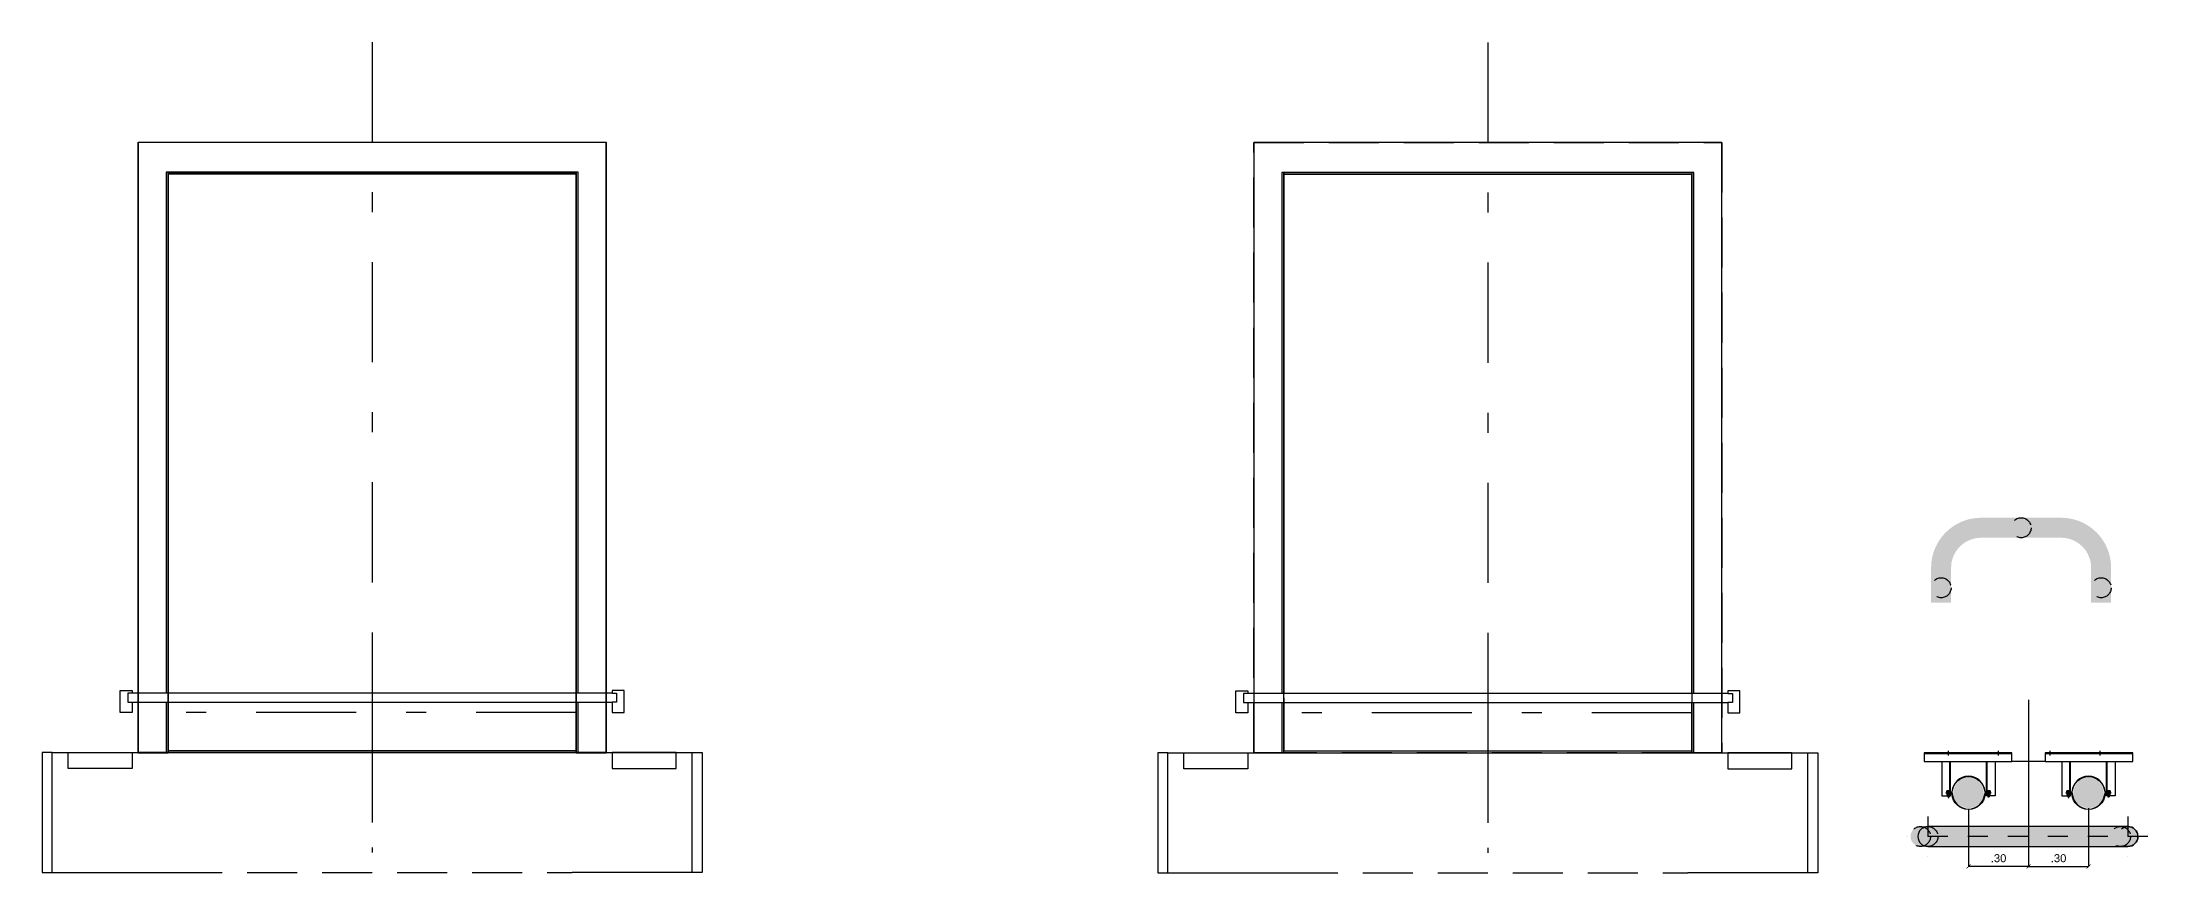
# Model space of a CAD drawing. Header units: millimetres. Extents: x 64 to 660, y 33 to 427.
# Drawn here: x 392.58 to 403.11, y 281.4 to 285.55 of the extents above; entities that cross this region are included whole.
import ezdxf

# ---------------------------------------------------------------- set-up
doc = ezdxf.new("R2010")
doc.units = ezdxf.units.MM
for name, pattern in [('CENTER2', [1.125, 0.75, -0.125, 0.125, -0.125]), ('CONTIN', [0]), ('CONTINUA', [0]), ('DASHDOT', [1, 0.5, -0.25, 0, -0.25]), ('HIDDEN', [0.375, 0.25, -0.125])]:
    doc.linetypes.add(name, pattern=pattern)
for name, color, linetype in [('-GNBA-IS-PLUV', 40, 'Continuous'), ('A-CARP-DEFENSAS', 37, 'Continuous'), ('A-EJES', 1, 'CENTER2'), ('A-ESTR-MET', 7, 'Continuous'), ('A-ESTR-MET-CORTE', 7, 'Continuous'), ('A-PISO-HT', 251, 'Continuous'), ('A-VARIOS', 7, 'CONTIN'), ('Equipamientos OCASA', 10, 'Continuous')]:
    doc.layers.add(name, color=color, linetype=linetype)
doc.layers.add('_Líneas medias_', color=250, linetype='Continuous', lineweight=30)
doc.layers.get('-GNBA-IS-PLUV').off()
doc.styles.add('ARIAL', font='arial.ttf')
doc.dimstyles.new('COTAPARC-100', dxfattribs={"dimscale": 0.2, "dimtxt": 0.2, "dimasz": 0.1, "dimexe": 0, "dimexo": 0, "dimgap": 0.1, "dimtad": 1, "dimzin": 4, "dimdsep": 46, "dimtxsty": 'ARIAL', "dimblk": 'ARCHTICK', "dimblk1": 'DOT', "dimblk2": 'ARCHTICK', "dimcen": 2.5, "dimclrd": 1, "dimclre": 252, "dimclrt": 256, "dimaunit": 1, "dimadec": 5, "dimazin": 0, "dimtfac": 1, "dimtmove": 2, "dimatfit": 3, "dimldrblk": 'DOT', "dimfxl": 0, "dimtolj": 1, "dimtzin": 0, "dimarcsym": 0})

# ---------------------------------------------------------------- blocks, each defined once
blk = doc.blocks.new('DOCK-T1-204x290-01-PL')
at = {"color": 253, "linetype": 'DASHDOT'}
for p, q in [((0, -1.02), (0, 1.02)), ((-3.35, 0), (0.5, 0))]:
    blk.add_line(p, q, dxfattribs=at)
at = {"color": 37, "linetype": 'ByBlock'}
blk.add_line((0.2, -1.02), (0.2, 1.02), dxfattribs=at)
at = {"color": 0, "linetype": 'ByBlock'}
blk.add_lwpolyline([(0.2, 1.17), (-2.85, 1.17), (-2.85, -1.17), (0.2, -1.17), (0.2, -1.02), (-2.7, -1.02), (-2.7, 1.02), (0.2, 1.02)], close=True, dxfattribs=at)
blk = doc.blocks.new('P-260-CON-ABRIGO-02-PL')
for p, q in [((0, 1.6), (0, -1.6)), ((0.6, 1.6), (0.6, 1)), ((-0.296828, -1.2), (-0.296828, 1.20002)), ((-0.251828, 1.20002), (-0.251828, -1.2)), ((0.6, -1.6), (0.6, -1))]:
    blk.add_line(p, q)
at = {"linetype": 'HIDDEN'}
blk.add_line((0.6, 1), (0.6, -1), dxfattribs=at)
at = {"linetype": 'DASHDOT', "ltscale": 0.5}
blk.add_line((-0.5, 0), (0.5, 0), dxfattribs=at)
for points in [[(0, 1.65), (0.6, 1.65), (0.6, 1.6), (0, 1.6)], [(0, 1.52), (0, 1.2), (0.08, 1.2), (0.08, 1.52)], [(-0.2, 1.26), (-0.31, 1.26), (-0.31, 1.2), (-0.296828, 1.2), (-0.296828, 1.222302), (-0.251828, 1.222302), (-0.251828, 1.2), (-0.2, 1.2)], [(-0.2, -1.26), (-0.31, -1.26), (-0.31, -1.2), (-0.296828, -1.2), (-0.296828, -1.222302), (-0.251828, -1.222302), (-0.251828, -1.2), (-0.2, -1.2)], [(0, -1.52), (0, -1.2), (0.08, -1.2), (0.08, -1.52)], [(0, -1.65), (0.6, -1.65), (0.6, -1.6), (0, -1.6)]]:
    blk.add_lwpolyline(points, close=True)
for points in [[(-0.296828, -1.03), (-2.9, -1.03), (-2.9, 1.03), (-0.296828, 1.03)], [(-0.296828, -1.02), (-2.89, -1.02), (-2.89, 1.02), (-0.296828, 1.02)], [(-0.251828, 1.03), (0, 1.03), (0, -1.03), (-0.251828, -1.03)], [(-0.251828, 1.02), (-0.01, 1.02), (-0.01, -1.02), (-0.251828, -1.02)]]:
    blk.add_lwpolyline(points)
blk = doc.blocks.new('*U95')
at = {"true_color": 0xf3e03b}
h = blk.add_hatch(color=53, dxfattribs=at)
h.dxf.hatch_style = 1
edge = h.paths.add_edge_path()
edge.add_line((1, 0.05), (0, 0.05))
edge.add_arc((0, 0), 0.05, 90, 270)
edge.add_line((0, -0.05), (1, -0.05))
edge.add_arc((1, 0), 0.05, 270, 450)
at = {"color": 253, "linetype": 'DASHDOT', "ltscale": 0.2}
for p, q in [((1.1, 0), (-0.1, 0)), ((0, 0.1), (0, -0.1)), ((1, 0.1), (1, -0.1))]:
    blk.add_line(p, q, dxfattribs=at)
blk.add_lwpolyline([(1, 0.05), (0, 0.05, 1), (0, -0.05), (1, -0.05, 1), (1, 0.05)], format="xyb")
at = {"color": 251, "linetype": 'HIDDEN', "ltscale": 0.1}
for centre in [(0, 0), (1, 0)]:
    blk.add_circle(centre, 0.05, dxfattribs=at)
blk = doc.blocks.new('Sección caño Ostrillón ø152')
at = {"layer": 'A-PISO-HT', "linetype": 'ByBlock', "true_color": 0xffffff}
h = blk.add_hatch(color=7, dxfattribs=at)
h.dxf.hatch_style = 1
h.paths.add_polyline_path([(0, 76, 0.414214), (-76, 0), (0, 0)])
h.paths.add_polyline_path([(0, 76), (0, 0), (76, 0, 0.414214)])
h.paths.add_polyline_path([(76, 0), (0, 0), (0, -76, 0.414214)])
h.paths.add_polyline_path([(0, 0), (-76, 0, 0.414214), (0, -76)])
blk = doc.blocks.new('Grampa omega')
at = {"true_color": 0x000000}
h = blk.add_hatch(color=18, dxfattribs=at)
h.dxf.hatch_style = 1
h.paths.add_polyline_path([(-105, 2), (-100, 2), (-100, 0), (-105, 0)])
h.paths.add_polyline_path([(-100, 2), (-95, 2), (-95, 0), (-100, 0)])
h = blk.add_hatch(color=18, dxfattribs=at)
h.dxf.hatch_style = 1
h.paths.add_polyline_path([(105, 2), (100, 2), (100, 0), (105, 0)])
h.paths.add_polyline_path([(100, 2), (95, 2), (95, 0), (100, 0)])
h = blk.add_hatch(color=18, dxfattribs=at)
h.dxf.hatch_style = 1
h.paths.add_polyline_path([(95, 2), (100, 2), (100, 0), (95, 0)])
h.paths.add_polyline_path([(100, 2), (105, 2), (105, 0), (100, 0)])
at = {"color": 18, "true_color": 0x000000}
for p, q in [((-105, 2), (-105, 0)), ((-95, 2), (-95, 0)), ((95, 2), (95, 0)), ((95, 2), (95, 0)), ((105, 2), (105, 0)), ((105, 2), (105, 0))]:
    blk.add_line(p, q, dxfattribs=at)
blk.add_lwpolyline([(111, 2), (86, 2, -0.397276), (83, 5, 0.943456), (-83, 5, -0.397276), (-86, 2), (-111, 2), (-111, 0), (-86, 0, 0.397276), (-81, 5, -0.943456), (81, 5, 0.397276), (86, 0), (111, 0)], format="xyb", close=True, dxfattribs=at)
at = {"layer": 'A-EJES', "color": 18, "true_color": 0x000000}
for p, q in [((-100, 8), (-100, -5)), ((100, 8), (100, -5)), ((100, 8), (100, -5))]:
    blk.add_line(p, q, dxfattribs=at)
blk = doc.blocks.new('A$C9df5349c')
at = {"layer": 'A-VARIOS', "true_color": 0x000000}
h = blk.add_hatch(color=18, dxfattribs=at)
h.dxf.hatch_style = 1
h.paths.add_polyline_path([(-0.4, 0), (-0.404, 0), (-0.404, -0.003), (-0.4, -0.003)])
h.paths.add_polyline_path([(-0.396, 0), (-0.4, 0), (-0.4, -0.003), (-0.396, -0.003)])
h = blk.add_hatch(color=18, dxfattribs=at)
h.dxf.hatch_style = 1
h.paths.add_polyline_path([(-0.15, 0), (-0.154, 0), (-0.154, -0.003), (-0.15, -0.003)])
h.paths.add_polyline_path([(-0.146, 0), (-0.15, 0), (-0.15, -0.003), (-0.146, -0.003)])
h = blk.add_hatch(color=18, dxfattribs=at)
h.dxf.hatch_style = 1
h.paths.add_polyline_path([(0.109, 0), (0.105, 0), (0.105, -0.003), (0.109, -0.003)])
h.paths.add_polyline_path([(0.113, 0), (0.109, 0), (0.109, -0.003), (0.113, -0.003)])
h = blk.add_hatch(color=18, dxfattribs=at)
h.dxf.hatch_style = 1
h.paths.add_polyline_path([(0.359, 0), (0.355, 0), (0.355, -0.003), (0.359, -0.003)])
h.paths.add_polyline_path([(0.363, 0), (0.359, 0), (0.359, -0.003), (0.363, -0.003)])
at = {"layer": 'A-ESTR-MET', "color": 18, "true_color": 0x000000}
for p, q in [((-0.521, -0.003), (-0.083, -0.003)), ((-0.393, -0.215), (-0.393, -0.044)), ((-0.207, -0.215), (-0.207, -0.044)), ((0.083, -0.003), (0.521, -0.003)), ((0.207, -0.215), (0.207, -0.044)), ((0.393, -0.215), (0.393, -0.044))]:
    blk.add_line(p, q, dxfattribs=at)
for points in [[(-0.521, -0.044), (-0.083, -0.044), (-0.083, 0), (-0.521, 0)], [(0.083, -0.044), (0.521, -0.044), (0.521, 0), (0.083, 0)]]:
    blk.add_lwpolyline(points, close=True, dxfattribs=at)
for points in [[(-0.434, -0.044), (-0.434, -0.215), (-0.39, -0.215), (-0.39, -0.044)], [(-0.166, -0.044), (-0.166, -0.215), (-0.21, -0.215), (-0.21, -0.044)], [(0.166, -0.044), (0.166, -0.215), (0.21, -0.215), (0.21, -0.044)], [(0.434, -0.044), (0.434, -0.215), (0.39, -0.215), (0.39, -0.044)]]:
    blk.add_lwpolyline(points, dxfattribs=at)
at = {"layer": 'A-VARIOS', "color": 18, "true_color": 0x000000}
for p, q in [((-0.404, -0.003), (-0.404, 0)), ((-0.4, -0.013), (-0.4, 0.01)), ((-0.396, -0.003), (-0.396, 0)), ((-0.154, -0.003), (-0.154, 0)), ((-0.15, -0.013), (-0.15, 0.01)), ((-0.146, -0.003), (-0.146, 0)), ((0.105, -0.003), (0.105, 0)), ((0.109, -0.013), (0.109, 0.01)), ((0.113, -0.003), (0.113, 0)), ((0.355, -0.003), (0.355, 0)), ((0.359, -0.013), (0.359, 0.01)), ((0.363, -0.003), (0.363, 0)), ((-0.406, -0.189), (-0.394, -0.189)), ((-0.405, -0.204), (-0.395, -0.204)), ((-0.395, -0.204), (-0.405, -0.204)), ((-0.404, -0.19), (-0.404, -0.194)), ((-0.404, -0.194), (-0.404, -0.198)), ((-0.404, -0.205), (-0.404, -0.21)), ((-0.404, -0.205), (-0.404, -0.21)), ((-0.403, -0.194), (-0.403, -0.22)), ((-0.4, -0.188), (-0.4, -0.224)), ((-0.4, -0.191), (-0.4, -0.227)), ((-0.397, -0.194), (-0.397, -0.22)), ((-0.396, -0.19), (-0.396, -0.194)), ((-0.396, -0.194), (-0.396, -0.198)), ((-0.396, -0.205), (-0.396, -0.21)), ((-0.396, -0.205), (-0.396, -0.21)), ((-0.206, -0.189), (-0.194, -0.189)), ((-0.205, -0.194), (-0.205, -0.198)), ((-0.205, -0.204), (-0.195, -0.204)), ((-0.204, -0.19), (-0.204, -0.194)), ((-0.204, -0.205), (-0.204, -0.21)), ((-0.203, -0.194), (-0.203, -0.22)), ((-0.2, -0.188), (-0.2, -0.224)), ((-0.2, -0.189), (-0.2, -0.203)), ((-0.197, -0.194), (-0.197, -0.22)), ((-0.196, -0.19), (-0.196, -0.194)), ((-0.196, -0.205), (-0.196, -0.21)), ((0.194, -0.189), (0.206, -0.189)), ((0.195, -0.204), (0.205, -0.204)), ((0.205, -0.204), (0.195, -0.204)), ((0.196, -0.19), (0.196, -0.194)), ((0.196, -0.194), (0.196, -0.198)), ((0.196, -0.205), (0.196, -0.21)), ((0.196, -0.205), (0.196, -0.21)), ((0.197, -0.194), (0.197, -0.22)), ((0.2, -0.188), (0.2, -0.224)), ((0.2, -0.191), (0.2, -0.227)), ((0.203, -0.194), (0.203, -0.22)), ((0.204, -0.19), (0.204, -0.194)), ((0.204, -0.194), (0.204, -0.198)), ((0.204, -0.205), (0.204, -0.21)), ((0.204, -0.205), (0.204, -0.21)), ((0.394, -0.189), (0.406, -0.189)), ((0.395, -0.204), (0.405, -0.204)), ((0.396, -0.19), (0.396, -0.194)), ((0.396, -0.205), (0.396, -0.21)), ((0.397, -0.194), (0.397, -0.22)), ((0.4, -0.188), (0.4, -0.224)), ((0.4, -0.189), (0.4, -0.203)), ((0.403, -0.194), (0.403, -0.22)), ((0.404, -0.19), (0.404, -0.194)), ((0.404, -0.205), (0.404, -0.21)), ((-0.405, -0.211), (-0.395, -0.211)), ((-0.395, -0.211), (-0.405, -0.211)), ((-0.404, -0.219), (-0.396, -0.219)), ((-0.205, -0.211), (-0.195, -0.211)), ((-0.204, -0.219), (-0.196, -0.219)), ((0.195, -0.211), (0.205, -0.211)), ((0.205, -0.211), (0.195, -0.211)), ((0.196, -0.219), (0.204, -0.219)), ((0.395, -0.211), (0.405, -0.211)), ((0.396, -0.219), (0.404, -0.219))]:
    blk.add_line(p, q, dxfattribs=at)
for points in [[(-0.392, -0.19), (-0.392, -0.194), (-0.408, -0.194), (-0.408, -0.19, -0.535897), (-0.404, -0.19, -0.269335), (-0.396, -0.19, -0.535897)], [(-0.393, -0.21, -0.535897), (-0.396, -0.21, -0.269335), (-0.404, -0.21, -0.535897), (-0.407, -0.21), (-0.407, -0.205, -0.535897), (-0.404, -0.205, -0.269335), (-0.396, -0.205, -0.535897), (-0.393, -0.205)], [(-0.407, -0.21, 0.535897), (-0.404, -0.21, 0.269335), (-0.396, -0.21, 0.535897), (-0.393, -0.21), (-0.393, -0.205, 0.535897), (-0.396, -0.205, 0.269335), (-0.404, -0.205, 0.535897), (-0.407, -0.205)], [(-0.192, -0.19), (-0.192, -0.194), (-0.208, -0.194), (-0.208, -0.19, -0.535897), (-0.204, -0.19, -0.269335), (-0.196, -0.19, -0.535897)], [(-0.193, -0.21, -0.535897), (-0.196, -0.21, -0.269335), (-0.204, -0.21, -0.535897), (-0.207, -0.21), (-0.207, -0.205, -0.535897), (-0.204, -0.205, -0.269335), (-0.196, -0.205, -0.535897), (-0.193, -0.205)], [(0.208, -0.19), (0.208, -0.194), (0.192, -0.194), (0.192, -0.19, -0.535897), (0.196, -0.19, -0.269335), (0.204, -0.19, -0.535897)], [(0.207, -0.21, -0.535897), (0.204, -0.21, -0.269335), (0.196, -0.21, -0.535897), (0.193, -0.21), (0.193, -0.205, -0.535897), (0.196, -0.205, -0.269335), (0.204, -0.205, -0.535897), (0.207, -0.205)], [(0.193, -0.21, 0.535897), (0.196, -0.21, 0.269335), (0.204, -0.21, 0.535897), (0.207, -0.21), (0.207, -0.205, 0.535897), (0.204, -0.205, 0.269335), (0.196, -0.205, 0.535897), (0.193, -0.205)], [(0.408, -0.19), (0.408, -0.194), (0.392, -0.194), (0.392, -0.19, -0.535897), (0.396, -0.19, -0.269335), (0.404, -0.19, -0.535897)], [(0.407, -0.21, -0.535897), (0.404, -0.21, -0.269335), (0.396, -0.21, -0.535897), (0.393, -0.21), (0.393, -0.205, -0.535897), (0.396, -0.205, -0.269335), (0.404, -0.205, -0.535897), (0.407, -0.205)]]:
    blk.add_lwpolyline(points, format="xyb", close=True, dxfattribs=at)
for points in [[(-0.393, -0.204), (-0.407, -0.204), (-0.407, -0.203), (-0.393, -0.203)], [(-0.407, -0.204), (-0.393, -0.204), (-0.393, -0.203), (-0.407, -0.203)], [(-0.193, -0.204), (-0.207, -0.204), (-0.207, -0.203), (-0.193, -0.203)], [(0.207, -0.204), (0.193, -0.204), (0.193, -0.203), (0.207, -0.203)], [(0.193, -0.204), (0.207, -0.204), (0.207, -0.203), (0.193, -0.203)], [(0.407, -0.204), (0.393, -0.204), (0.393, -0.203), (0.407, -0.203)]]:
    blk.add_lwpolyline(points, close=True, dxfattribs=at)
for points in [[(-0.404, -0.194), (-0.404, -0.219), (-0.403, -0.22), (-0.397, -0.22), (-0.396, -0.219), (-0.396, -0.194)], [(-0.204, -0.194), (-0.204, -0.219), (-0.203, -0.22), (-0.197, -0.22), (-0.196, -0.219), (-0.196, -0.194)], [(0.196, -0.194), (0.196, -0.219), (0.197, -0.22), (0.203, -0.22), (0.204, -0.219), (0.204, -0.194)], [(0.396, -0.194), (0.396, -0.219), (0.397, -0.22), (0.403, -0.22), (0.404, -0.219), (0.404, -0.194)]]:
    blk.add_lwpolyline(points, dxfattribs=at)
at = {"layer": '-GNBA-IS-PLUV', "color": 1, "xscale": 0.001, "yscale": 0.001, "zscale": 0.001, "rotation": 90}
for p in [(-0.3, -0.2), (0.3, -0.2)]:
    blk.add_blockref('Sección caño Ostrillón ø152', p, dxfattribs=at)
at = {"layer": 'A-ESTR-MET', "xscale": 0.001, "yscale": 0.001, "zscale": 0.001}
for p in [(-0.3, -0.2), (0.3, -0.2)]:
    blk.add_blockref('Grampa omega', p, dxfattribs=at)
at = {"layer": 'A-ESTR-MET', "xscale": -0.001, "yscale": 0.001, "zscale": 0.001, "rotation": 180}
for p in [(-0.3, -0.2), (0.3, -0.2)]:
    blk.add_blockref('Grampa omega', p, dxfattribs=at)
blk = doc.blocks.new('_ARCHTICK')
at = {"color": 0, "linetype": 'ByBlock', "const_width": 0.15}
blk.add_lwpolyline([(-0.5, -0.5), (0.5, 0.5)], dxfattribs=at)
blk = doc.blocks.new('*D139')
at = {"layer": 'A-ESTR-MET-CORTE', "color": 252, "linetype": 'CONTINUA', "lineweight": -2}
for p, q in [((402.513289, 282.266729), (402.513289, 281.433633)), ((402.813282, 281.725079), (402.813282, 281.433633))]:
    blk.add_line(p, q, dxfattribs=at)
at = {"layer": 'A-ESTR-MET-CORTE', "color": 1, "lineweight": -2}
blk.add_line((402.513289, 281.433633), (402.813282, 281.433633), dxfattribs=at)
at = {"layer": 'Defpoints', "color": 0}
for p in [(402.513289, 282.266729), (402.813282, 281.725079), (402.813282, 281.433633)]:
    blk.add_point(p, dxfattribs=at)
at = {"layer": 'A-ESTR-MET-CORTE', "color": 1, "lineweight": -2, "xscale": 0.02, "yscale": 0.02, "zscale": 0.02, "rotation": 180}
blk.add_blockref('_ARCHTICK', (402.513289, 281.433633), dxfattribs=at)
at = {"layer": 'A-ESTR-MET-CORTE', "color": 1, "lineweight": -2, "xscale": 0.02, "yscale": 0.02, "zscale": 0.02}
blk.add_blockref('_ARCHTICK', (402.813282, 281.433633), dxfattribs=at)
at = {"layer": 'A-ESTR-MET-CORTE', "insert": (402.663285, 281.474053), "char_height": 0.04, "attachment_point": 5, "style": 'ARIAL'}
blk.add_mtext('\\A1;.30', dxfattribs=at)
blk = doc.blocks.new('_DOT')
at = {"color": 0, "linetype": 'ByBlock', "lineweight": -2}
blk.add_line((-0.5, 0), (-1, 0), dxfattribs=at)
at = {"color": 0, "linetype": 'ByBlock', "const_width": 0.5}
blk.add_lwpolyline([(-0.25, 0, 1), (0.25, 0, 1)], format="xyb", close=True, dxfattribs=at)
blk = doc.blocks.new('*D140')
at = {"layer": 'A-ESTR-MET-CORTE', "color": 252, "linetype": 'CONTINUA', "lineweight": -2}
for p, q in [((402.513289, 281.850181), (402.513289, 281.433633)), ((402.213282, 281.720079), (402.213282, 281.433633))]:
    blk.add_line(p, q, dxfattribs=at)
at = {"layer": 'A-ESTR-MET-CORTE', "color": 1, "lineweight": -2}
blk.add_line((402.513289, 281.433633), (402.213282, 281.433633), dxfattribs=at)
at = {"layer": 'Defpoints', "color": 0}
for p in [(402.513289, 281.850181), (402.213282, 281.720079), (402.213282, 281.433633)]:
    blk.add_point(p, dxfattribs=at)
at = {"layer": 'A-ESTR-MET-CORTE', "color": 1, "lineweight": -2, "xscale": 0.02, "yscale": 0.02, "zscale": 0.02, "rotation": 180}
blk.add_blockref('_ARCHTICK', (402.213282, 281.433633), dxfattribs=at)
at = {"layer": 'A-ESTR-MET-CORTE', "color": 1, "lineweight": -2, "xscale": 0.02, "yscale": 0.02, "zscale": 0.02}
blk.add_blockref('_ARCHTICK', (402.513289, 281.433633), dxfattribs=at)
at = {"layer": 'A-ESTR-MET-CORTE', "insert": (402.363285, 281.474053), "char_height": 0.04, "attachment_point": 5, "style": 'ARIAL'}
blk.add_mtext('\\A1;.30', dxfattribs=at)

msp = doc.modelspace()

# ---------------------------------------------------------------- hatches: boundary and pattern name
h = msp.add_hatch(color=41)
h.dxf.hatch_style = 1
edge = h.paths.add_edge_path()
edge.add_line((402.826, 282.751), (402.826, 282.926))
edge.add_arc((402.676, 282.926), 0.15, 360, 450)
edge.add_line((402.676, 283.076), (402.276, 283.076))
edge.add_arc((402.276, 282.926), 0.15, 90, 180)
edge.add_line((402.126, 282.926), (402.126, 282.751))
edge.add_line((402.126, 282.751), (402.026, 282.751))
edge.add_line((402.026, 282.751), (402.026, 282.926))
edge.add_arc((402.276, 282.926), 0.25, 90, 180, ccw=False)
edge.add_line((402.276, 283.176), (402.676, 283.176))
edge.add_arc((402.676, 282.926), 0.25, 0, 90, ccw=False)
edge.add_line((402.926, 282.926), (402.926, 282.751))
edge.add_line((402.926, 282.751), (402.826, 282.751))
h = msp.add_hatch(color=41)
h.dxf.hatch_style = 1
edge = h.paths.add_edge_path()
edge.add_line((402.973, 281.633), (401.973, 281.633))
edge.add_arc((401.973, 281.583), 0.05, 90, 270)
edge.add_line((401.973, 281.533), (402.973, 281.533))
edge.add_arc((402.973, 281.583), 0.05, 270, 450)

# ---------------------------------------------------------------- linework, layer by layer
at = {"color": 0, "linetype": 'ByBlock'}
msp.add_lwpolyline([(400.98, 282.001), (400.98, 285.051), (398.64, 285.051), (398.64, 282.001), (398.79, 282.001), (398.79, 284.901), (400.83, 284.901), (400.83, 282.001)], close=True, dxfattribs=at)
at = {"color": 251, "linetype": 'HIDDEN', "ltscale": 0.1}
for centre in [(402.476, 283.126), (402.076, 282.826), (402.876, 282.826), (401.973, 281.583), (402.973, 281.583)]:
    msp.add_circle(centre, 0.05, dxfattribs=at)
at = {"layer": 'A-ESTR-MET-CORTE'}
msp.add_line((402.596, 281.957), (402.43, 281.957), dxfattribs=at)
at = {"layer": 'Equipamientos OCASA', "color": 252, "linetype": 'DASHDOT'}
for p, q in [((394.232, 285.553), (394.232, 281.703)), ((395.252, 282.203), (393.212, 282.203))]:
    msp.add_line(p, q, dxfattribs=at)
at = {"layer": 'Equipamientos OCASA', "color": 252, "linetype": 'ByBlock'}
for p, q in [((395.402, 285.051), (393.062, 285.051)), ((393.212, 284.901), (395.252, 284.901)), ((393.062, 282.001), (393.212, 282.001)), ((395.252, 282.003), (393.212, 282.003)), ((395.252, 282.001), (395.402, 282.001))]:
    msp.add_line(p, q, dxfattribs=at)
at = {"layer": 'Equipamientos OCASA', "color": 10, "linetype": 'ByBlock'}
for p, q in [((393.062, 285.051), (393.062, 282.001)), ((395.402, 282.001), (395.402, 285.051)), ((393.212, 282.001), (393.212, 284.901)), ((395.252, 284.901), (395.252, 282.001))]:
    msp.add_line(p, q, dxfattribs=at)
at = {"layer": 'Equipamientos OCASA', "color": 252, "linetype": 'DASHDOT', "ltscale": 0.5}
msp.add_line((394.232, 282.503), (394.232, 281.503), dxfattribs=at)
at = {"layer": 'Equipamientos OCASA', "color": 252}
for p, q in [((395.432, 282.3), (393.032, 282.3)), ((393.032, 282.255), (395.432, 282.255)), ((392.632, 282.003), (395.832, 282.003)), ((392.632, 281.403), (393.232, 281.403)), ((395.832, 281.403), (395.232, 281.403))]:
    msp.add_line(p, q, dxfattribs=at)
at = {"layer": 'Equipamientos OCASA', "color": 252, "linetype": 'HIDDEN'}
msp.add_line((393.232, 281.403), (395.232, 281.403), dxfattribs=at)
at = {"layer": 'Equipamientos OCASA', "color": 252, "linetype": 'ByBlock'}
msp.add_lwpolyline([(393.062, 282.003), (393.062, 285.053), (395.402, 285.053), (395.402, 282.003), (395.252, 282.003), (395.252, 284.903), (393.212, 284.903), (393.212, 282.003)], close=True, dxfattribs=at)
at = {"layer": 'Equipamientos OCASA', "color": 252}
for points in [[(395.262, 282.3), (395.262, 284.903), (393.202, 284.903), (393.202, 282.3)], [(395.252, 282.3), (395.252, 284.893), (393.212, 284.893), (393.212, 282.3)], [(393.202, 282.255), (393.202, 282.003), (395.262, 282.003), (395.262, 282.255)], [(393.212, 282.255), (393.212, 282.013), (395.252, 282.013), (395.252, 282.255)]]:
    msp.add_lwpolyline(points, dxfattribs=at)
for points in [[(392.972, 282.203), (392.972, 282.313), (393.032, 282.313), (393.032, 282.3), (393.01, 282.3), (393.01, 282.255), (393.032, 282.255), (393.032, 282.203)], [(395.492, 282.203), (395.492, 282.313), (395.432, 282.313), (395.432, 282.3), (395.454, 282.3), (395.454, 282.255), (395.432, 282.255), (395.432, 282.203)], [(392.582, 282.003), (392.582, 281.403), (392.632, 281.403), (392.632, 282.003)], [(392.712, 282.003), (393.032, 282.003), (393.032, 281.923), (392.712, 281.923)], [(395.752, 282.003), (395.432, 282.003), (395.432, 281.923), (395.752, 281.923)], [(395.882, 282.003), (395.882, 281.403), (395.832, 281.403), (395.832, 282.003)]]:
    msp.add_lwpolyline(points, close=True, dxfattribs=at)

# ---------------------------------------------------------------- block references
at = {"linetype": 'HIDDEN', "xscale": -1, "rotation": 90}
msp.add_blockref('DOCK-T1-204x290-01-PL', (399.81, 282.201), dxfattribs=at)
at = {"xscale": -1, "rotation": 90}
msp.add_blockref('P-260-CON-ABRIGO-02-PL', (399.81, 282.001), dxfattribs=at)
at = {"layer": '_Líneas medias_'}
msp.add_blockref('A$C9df5349c', (402.513, 282.001), dxfattribs=at)
at = {"layer": 'A-CARP-DEFENSAS'}
msp.add_blockref('*U95', (402.01, 281.583), dxfattribs=at)

# ---------------------------------------------------------------- dimensions: what is measured, and where the dimension line sits
at = {"layer": 'A-ESTR-MET-CORTE'}
for base, p1, p2, picture, middle in [((402.813, 281.434), (402.513, 282.267), (402.813, 281.725), '*D139', (402.663, 281.474)), ((402.213, 281.434), (402.513, 281.85), (402.213, 281.72), '*D140', (402.363, 281.474))]:
    dim = msp.add_linear_dim(base=base, p1=p1, p2=p2, dimstyle='COTAPARC-100', override={"dimarcsym": 1}, dxfattribs=at)
    dim.commit()
    dim.dimension.update_dxf_attribs({"geometry": picture, "text_midpoint": middle})

doc.saveas('drawing.dxf')
